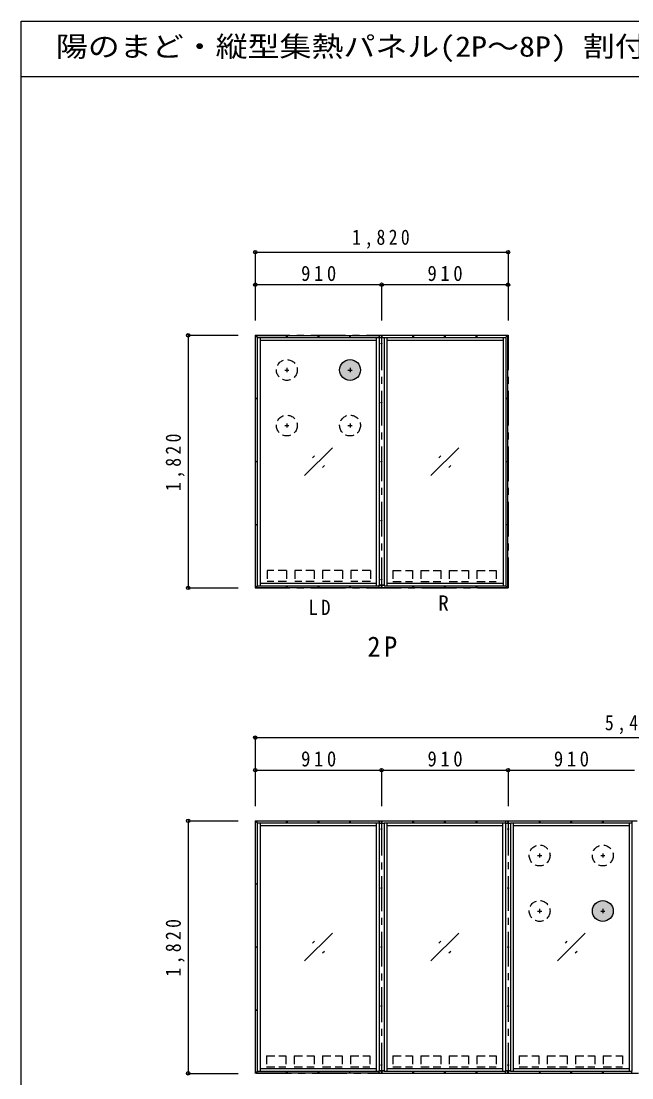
# Model space of a CAD drawing. Units: millimetres on the paper. Extents: x -176 to 228, y -133 to 148.
# Drawn here: x -176.4 to -88.4, y -4 to 148.3 of the extents above; entities that cross this region are included whole.
import ezdxf
from ezdxf.enums import TextEntityAlignment as Align

# ---------------------------------------------------------------- set-up
doc = ezdxf.new("R2010")
doc.units = ezdxf.units.MM
doc.header["$PDMODE"] = 32
doc.header["$PDSIZE"] = 0.5
doc.linetypes.add('CHAIN1', pattern=[8, 5, -1, 1, -1])
doc.linetypes.add('DASHED1', pattern=[1.8, 1.2, -0.6])
doc.layers.add('F-0', color=7, linetype='Continuous')
doc.styles.add('ＭＳ ゴシック', font='')
doc.styles.get('ＭＳ ゴシック').set_extended_font_data('MS Gothic')

msp = doc.modelspace()

# ---------------------------------------------------------------- hatches: boundary and pattern name
at = {"layer": 'F-0'}
for color, points in [(256, [(-127.499, 98.012, 1), (-130.499, 98.012, 1)]), (30, [(-127.499, 98.012, 1), (-130.499, 98.012, 1)]), (256, [(-91.099, 20.045, 1), (-94.099, 20.045, 1)]), (30, [(-91.099, 20.045, 1), (-94.099, 20.045, 1)])]:
    msp.add_hatch(color=color, dxfattribs=at).paths.add_polyline_path(points)

# ---------------------------------------------------------------- linework, layer by layer
at = {"layer": 'F-0', "color": 5}
msp.add_line((-176.359, 140.294), (227.641, 140.294), dxfattribs=at)
at = {"layer": 'F-0', "color": 4}
for p, q in [((-142.649, 114.996), (-106.249, 114.996)), ((-142.649, 114.996), (-142.649, 105.141)), ((-106.249, 114.996), (-106.249, 105.141)), ((-124.449, 110.313), (-142.649, 110.313)), ((-142.649, 110.313), (-142.649, 105.141)), ((-106.249, 110.313), (-124.449, 110.313)), ((-124.449, 110.313), (-124.449, 105.141)), ((-106.249, 110.313), (-106.249, 105.141)), ((-152.301, 103.012), (-152.301, 66.612)), ((-152.301, 103.012), (-145.123, 103.012)), ((-142.529, 102.992), (-142.629, 102.892)), ((-142.629, 66.732), (-142.629, 102.892)), ((-142.529, 102.992), (-124.929, 102.992)), ((-124.929, 102.992), (-124.829, 102.892)), ((-124.829, 102.892), (-124.829, 102.632)), ((-124.709, 102.992), (-124.809, 102.892)), ((-124.809, 102.892), (-124.809, 102.632)), ((-106.369, 102.992), (-124.709, 102.992)), ((-106.369, 102.992), (-106.269, 102.892)), ((-106.269, 66.732), (-106.269, 102.892)), ((-135.549, 82.812), (-131.549, 86.812)), ((-117.349, 82.812), (-113.349, 86.812)), ((-134.397, 85.378), (-134.115, 85.661)), ((-116.197, 85.378), (-115.915, 85.661)), ((-132.983, 83.964), (-132.7, 84.247)), ((-114.783, 83.964), (-114.5, 84.247)), ((-152.301, 66.612), (-145.123, 66.612)), ((-142.629, 66.732), (-142.529, 66.632)), ((-124.929, 66.632), (-142.529, 66.632)), ((-124.929, 66.632), (-124.829, 66.732)), ((-124.829, 66.732), (-124.829, 66.992)), ((-124.809, 66.732), (-124.809, 66.992)), ((-124.809, 66.732), (-124.709, 66.632)), ((-106.369, 66.632), (-124.709, 66.632)), ((-106.369, 66.632), (-106.269, 66.732)), ((-142.649, 45.028), (-142.649, 35.174)), ((-142.649, 45.028), (-142.649, 35.174)), ((-142.649, 45.028), (-33.449, 45.028)), ((-142.649, 45.028), (-142.649, 35.174)), ((-142.649, 40.345), (-124.449, 40.345)), ((-142.649, 40.345), (-142.649, 35.174)), ((-124.449, 40.345), (-124.449, 35.174)), ((-124.449, 40.345), (-106.249, 40.345)), ((-106.249, 40.345), (-106.249, 35.174)), ((-106.249, 40.345), (-88.049, 40.345)), ((-152.301, 33.045), (-152.301, -3.355)), ((-152.301, 33.045), (-145.123, 33.045)), ((-142.529, 33.025), (-142.629, 32.925)), ((-142.629, -3.235), (-142.629, 32.925)), ((-142.529, 33.025), (-124.929, 33.025)), ((-124.929, 33.025), (-124.829, 32.925)), ((-124.829, 32.925), (-124.829, 32.665)), ((-124.709, 33.025), (-124.809, 32.925)), ((-124.809, 32.925), (-124.809, 32.665)), ((-124.709, 33.025), (-106.729, 33.025)), ((-106.729, 33.025), (-106.629, 32.925)), ((-106.629, 32.925), (-106.629, 32.665)), ((-106.509, 33.025), (-106.609, 32.925)), ((-106.609, 32.925), (-106.609, 32.665)), ((-106.509, 33.025), (-88.529, 33.025)), ((-88.529, 33.025), (-88.429, 32.925)), ((-88.429, 32.925), (-88.429, 32.665)), ((-135.549, 12.845), (-131.549, 16.845)), ((-117.349, 12.845), (-113.349, 16.845)), ((-99.149, 12.845), (-95.149, 16.845)), ((-134.397, 15.41), (-134.115, 15.693)), ((-116.197, 15.41), (-115.915, 15.693)), ((-97.997, 15.41), (-97.715, 15.693)), ((-132.983, 13.996), (-132.7, 14.279)), ((-114.783, 13.996), (-114.5, 14.279)), ((-96.583, 13.996), (-96.3, 14.279)), ((-124.829, -3.235), (-124.829, -2.975)), ((-124.809, -3.235), (-124.809, -2.975)), ((-106.629, -3.235), (-106.629, -2.975)), ((-106.609, -3.235), (-106.609, -2.975)), ((-88.429, -3.235), (-88.429, -2.975)), ((-152.301, -3.355), (-145.123, -3.355)), ((-142.629, -3.235), (-142.529, -3.335)), ((-124.929, -3.335), (-142.529, -3.335)), ((-124.929, -3.335), (-124.829, -3.235)), ((-124.809, -3.235), (-124.709, -3.335)), ((-124.709, -3.335), (-106.729, -3.335)), ((-106.729, -3.335), (-106.629, -3.235)), ((-106.609, -3.235), (-106.509, -3.335)), ((-106.509, -3.335), (-88.529, -3.335)), ((-88.529, -3.335), (-88.429, -3.235))]:
    msp.add_line(p, q, dxfattribs=at)
at = {"layer": 'F-0', "color": 3, "linetype": 'CHAIN1'}
for p, q in [((-142.649, 103.012), (-124.449, 103.012)), ((-124.449, 103.012), (-124.449, 66.612)), ((-124.449, 103.012), (-106.249, 103.012)), ((-106.249, 103.012), (-106.249, 66.612)), ((-142.649, 33.045), (-142.649, -3.355)), ((-124.449, 33.045), (-124.449, -3.355)), ((-106.249, 33.065), (-106.249, -3.355))]:
    msp.add_line(p, q, dxfattribs=at)
at = {"layer": 'F-0'}
for p, q in [((-142.349, 102.712), (-142.349, 66.912)), ((-142.349, 102.712), (-124.829, 102.712)), ((-141.949, 102.712), (-141.949, 66.912)), ((-141.949, 102.312), (-125.229, 102.312)), ((-125.229, 102.712), (-125.229, 66.912)), ((-124.829, 102.712), (-124.829, 66.912)), ((-124.809, 102.632), (-124.809, 66.992)), ((-124.089, 102.632), (-124.809, 102.632)), ((-124.089, 102.712), (-124.089, 66.912)), ((-124.089, 102.712), (-106.549, 102.712)), ((-123.689, 102.712), (-123.689, 66.912)), ((-123.689, 102.312), (-106.949, 102.312)), ((-106.949, 102.712), (-106.949, 66.912)), ((-106.549, 102.712), (-106.549, 66.912)), ((-141.949, 67.312), (-125.229, 67.312)), ((-123.689, 67.312), (-106.949, 67.312)), ((-142.349, 66.912), (-124.829, 66.912)), ((-124.089, 66.912), (-106.549, 66.912)), ((-142.349, 32.745), (-142.349, -3.055)), ((-142.349, 32.745), (-124.829, 32.745)), ((-141.949, 32.745), (-141.949, -3.055)), ((-141.949, 32.345), (-125.229, 32.345)), ((-125.229, 32.745), (-125.229, -3.055)), ((-124.829, 32.745), (-124.829, -3.055)), ((-124.829, 32.655), (-124.809, 32.655)), ((-124.809, 32.665), (-124.809, -2.975)), ((-124.089, 32.665), (-124.809, 32.665)), ((-124.089, 32.745), (-124.089, -3.055)), ((-124.089, 32.745), (-106.629, 32.745)), ((-123.689, 32.745), (-123.689, -3.055)), ((-123.689, 32.345), (-107.029, 32.345)), ((-107.029, 32.745), (-107.029, -3.055)), ((-106.629, 32.745), (-106.629, -3.055)), ((-106.629, 32.655), (-106.609, 32.655)), ((-106.609, 32.665), (-106.609, -2.975)), ((-105.889, 32.665), (-106.609, 32.665)), ((-105.889, 32.745), (-105.889, -3.055)), ((-105.889, 32.745), (-88.429, 32.745)), ((-105.489, 32.745), (-105.489, -3.055)), ((-105.489, 32.345), (-88.829, 32.345)), ((-88.829, 32.745), (-88.829, -3.055)), ((-88.429, 32.745), (-88.429, -3.055)), ((-88.429, 32.655), (-88.409, 32.655)), ((-141.949, -2.655), (-125.229, -2.655)), ((-124.829, -2.965), (-124.809, -2.965)), ((-123.689, -2.655), (-107.029, -2.655)), ((-106.629, -2.965), (-106.609, -2.965)), ((-105.489, -2.655), (-88.829, -2.655)), ((-88.429, -2.965), (-88.409, -2.965)), ((-142.349, -3.055), (-124.829, -3.055)), ((-124.089, -3.055), (-106.629, -3.055)), ((-105.889, -3.055), (-88.429, -3.055))]:
    msp.add_line(p, q, dxfattribs=at)
at = {"layer": 'F-0', "color": 4, "linetype": 'CHAIN1'}
for p, q in [((-138.399, 98.012), (-137.799, 98.012)), ((-138.099, 98.312), (-138.099, 97.712)), ((-129.299, 98.012), (-128.699, 98.012)), ((-128.999, 98.312), (-128.999, 97.712)), ((-138.399, 90.012), (-137.799, 90.012)), ((-138.099, 90.312), (-138.099, 89.712)), ((-129.299, 90.012), (-128.699, 90.012)), ((-128.999, 90.312), (-128.999, 89.712)), ((-101.999, 28.045), (-101.399, 28.045)), ((-101.699, 28.345), (-101.699, 27.745)), ((-92.899, 28.045), (-92.299, 28.045)), ((-92.599, 28.345), (-92.599, 27.745)), ((-101.999, 20.045), (-101.399, 20.045)), ((-101.699, 20.345), (-101.699, 19.745)), ((-92.899, 20.045), (-92.299, 20.045)), ((-92.599, 20.345), (-92.599, 19.745))]:
    msp.add_line(p, q, dxfattribs=at)
at = {"layer": 'F-0', "linetype": 'DASHED1'}
for p, q in [((-138.149, 69.132), (-138.149, 67.532)), ((-136.949, 69.132), (-136.949, 67.532)), ((-134.149, 69.132), (-136.949, 69.132)), ((-134.149, 69.132), (-134.149, 67.532)), ((-132.949, 69.132), (-132.949, 67.532)), ((-130.069, 69.132), (-132.949, 69.132)), ((-128.869, 69.132), (-128.869, 67.532)), ((-126.069, 69.132), (-128.869, 69.132)), ((-122.829, 69.132), (-120.029, 69.132)), ((-120.029, 69.132), (-120.029, 67.532)), ((-118.829, 69.132), (-115.949, 69.132)), ((-115.949, 69.132), (-115.949, 67.532)), ((-114.749, 69.132), (-114.749, 67.532)), ((-114.749, 69.132), (-111.949, 69.132)), ((-111.949, 69.132), (-111.949, 67.532)), ((-110.749, 69.132), (-110.749, 67.532)), ((-138.149, 67.532), (-140.949, 67.532)), ((-134.149, 67.532), (-136.949, 67.532)), ((-114.749, 67.532), (-111.949, 67.532)), ((-110.749, 67.532), (-107.949, 67.532)), ((-141.029, -0.835), (-138.229, -0.835)), ((-138.229, -0.835), (-138.229, -2.435)), ((-137.029, -0.835), (-134.149, -0.835)), ((-134.149, -0.835), (-134.149, -2.435)), ((-132.949, -0.835), (-132.949, -2.435)), ((-132.949, -0.835), (-130.149, -0.835)), ((-130.149, -0.835), (-130.149, -2.435)), ((-128.949, -0.835), (-128.949, -2.435)), ((-122.829, -0.835), (-120.029, -0.835)), ((-120.029, -0.835), (-120.029, -2.435)), ((-118.829, -0.835), (-115.949, -0.835)), ((-115.949, -0.835), (-115.949, -2.435)), ((-114.749, -0.835), (-114.749, -2.435)), ((-114.749, -0.835), (-111.949, -0.835)), ((-111.949, -0.835), (-111.949, -2.435)), ((-110.749, -0.835), (-110.749, -2.435)), ((-104.629, -0.835), (-101.829, -0.835)), ((-101.829, -0.835), (-101.829, -2.435)), ((-100.629, -0.835), (-97.749, -0.835)), ((-97.749, -0.835), (-97.749, -2.435)), ((-96.549, -0.835), (-96.549, -2.435)), ((-96.549, -0.835), (-93.749, -0.835)), ((-93.749, -0.835), (-93.749, -2.435)), ((-92.549, -0.835), (-92.549, -2.435)), ((-132.949, -2.435), (-130.149, -2.435)), ((-128.949, -2.435), (-126.149, -2.435)), ((-114.749, -2.435), (-111.949, -2.435)), ((-110.749, -2.435), (-107.949, -2.435)), ((-96.549, -2.435), (-93.749, -2.435)), ((-92.549, -2.435), (-89.749, -2.435))]:
    msp.add_line(p, q, dxfattribs=at)
at = {"layer": 'F-0', "color": 5}
msp.add_lwpolyline([(-176.359, -132.706), (-176.359, 148.294), (227.641, 148.294)], dxfattribs=at)
at = {"layer": 'F-0', "color": 3, "linetype": 'CHAIN1'}
for points in [[(-142.649, 103.012), (-142.649, 66.612), (-106.249, 66.612)], [(-142.649, 33.045), (-33.449, 33.045), (-33.449, -3.355), (-142.649, -3.355)]]:
    msp.add_lwpolyline(points, dxfattribs=at)
at = {"layer": 'F-0', "linetype": 'DASHED1'}
for points in [[(-138.149, 69.132), (-140.949, 69.132), (-140.949, 67.532)], [(-130.069, 69.132), (-130.069, 67.532), (-132.949, 67.532)], [(-126.069, 69.132), (-126.069, 67.532), (-128.869, 67.532)], [(-122.829, 69.132), (-122.829, 67.532), (-120.029, 67.532)], [(-118.829, 69.132), (-118.829, 67.532), (-115.949, 67.532)], [(-110.749, 69.132), (-107.949, 69.132), (-107.949, 67.532)], [(-141.029, -0.835), (-141.029, -2.435), (-138.229, -2.435)], [(-137.029, -0.835), (-137.029, -2.435), (-134.149, -2.435)], [(-128.949, -0.835), (-126.149, -0.835), (-126.149, -2.435)], [(-122.829, -0.835), (-122.829, -2.435), (-120.029, -2.435)], [(-118.829, -0.835), (-118.829, -2.435), (-115.949, -2.435)], [(-110.749, -0.835), (-107.949, -0.835), (-107.949, -2.435)], [(-104.629, -0.835), (-104.629, -2.435), (-101.829, -2.435)], [(-100.629, -0.835), (-100.629, -2.435), (-97.749, -2.435)], [(-92.549, -0.835), (-89.749, -0.835), (-89.749, -2.435)]]:
    msp.add_lwpolyline(points, dxfattribs=at)
at = {"layer": 'F-0'}
for points in [[(-124.679, 66.992), (-124.089, 66.992), (-124.809, 66.992)], [(-124.679, -2.975), (-124.089, -2.975), (-124.809, -2.975)], [(-106.479, -2.975), (-105.889, -2.975), (-106.609, -2.975)]]:
    msp.add_lwpolyline(points, close=True, dxfattribs=at)
at = {"layer": 'F-0', "color": 4}
for centre in [(-142.469, 102.832), (-138.099, 102.832), (-133.549, 102.832), (-128.999, 102.832), (-124.449, 102.832), (-119.899, 102.832), (-115.349, 102.832), (-110.799, 102.832), (-106.429, 102.832), (-142.469, 93.912), (-106.429, 93.912), (-142.469, 84.812), (-106.429, 84.812), (-142.469, 75.712), (-106.429, 75.712), (-142.469, 66.792), (-138.099, 66.792), (-133.549, 66.792), (-128.999, 66.792), (-124.449, 66.792), (-119.899, 66.792), (-115.349, 66.792), (-110.799, 66.792), (-106.429, 66.792), (-142.469, 32.865), (-138.099, 32.865), (-133.549, 32.865), (-128.999, 32.865), (-124.449, 32.865), (-119.899, 32.865), (-115.349, 32.865), (-110.799, 32.865), (-106.249, 32.865), (-101.699, 32.865), (-97.149, 32.865), (-92.599, 32.865), (-142.469, 23.945), (-142.469, 14.845), (-142.469, 5.745), (-142.469, -3.175), (-138.099, -3.175), (-133.549, -3.175), (-128.999, -3.175), (-124.449, -3.175), (-119.899, -3.175), (-115.349, -3.175), (-110.799, -3.175), (-106.249, -3.175), (-101.699, -3.175), (-97.149, -3.175), (-92.599, -3.175)]:
    msp.add_circle(centre, 0.05, dxfattribs=at)
at = {"layer": 'F-0'}
for centre, radius in [((-124.449, 101.812), 0.07), ((-128.999, 98.012), 1.5), ((-124.449, 93.312), 0.07), ((-124.449, 84.812), 0.07), ((-124.449, 76.312), 0.07), ((-124.449, 67.812), 0.07), ((-124.449, 31.845), 0.07), ((-106.249, 31.845), 0.07), ((-124.449, 23.345), 0.07), ((-106.249, 23.345), 0.07), ((-92.599, 20.045), 1.5), ((-124.449, 14.845), 0.07), ((-106.249, 14.845), 0.07), ((-124.449, 6.345), 0.07), ((-106.249, 6.345), 0.07), ((-124.449, -2.155), 0.07), ((-106.249, -2.155), 0.07)]:
    msp.add_circle(centre, radius, dxfattribs=at)
at = {"layer": 'F-0', "linetype": 'DASHED1'}
for centre in [(-138.099, 98.012), (-138.099, 90.012), (-128.999, 90.012), (-101.699, 28.045), (-92.599, 28.045), (-101.699, 20.045)]:
    msp.add_circle(centre, 1.5, dxfattribs=at)
at = {"layer": 'F-0', "color": 5}
for p in [(-142.649, 114.996), (-106.249, 114.996), (-142.649, 110.313), (-124.449, 110.313), (-106.249, 110.313), (-152.301, 103.012), (-152.301, 66.612), (-142.649, 45.028), (-142.649, 40.345), (-124.449, 40.345), (-106.249, 40.345), (-152.301, 33.045), (-152.301, -3.355)]:
    msp.add_point(p, dxfattribs=at)

# ---------------------------------------------------------------- texts
at = {"layer": 'F-0', "style": 'ＭＳ ゴシック', "width": 1.15}
msp.add_text('陽のまど・縦型集熱パネル(2P～8P) 割付参考図', height=2.933, dxfattribs=at).set_placement((-171.359, 142.294), align=Align.BOTTOM_LEFT)
at = {"layer": 'F-0', "style": 'ＭＳ ゴシック'}
msp.add_text('R', height=2.199, dxfattribs=at).set_placement((-116.279, 62.672), align=Align.BOTTOM_LEFT)
at = {"layer": 'F-0', "attachment_point": 7, "style": 'ＭＳ ゴシック'}
for s, insert, char_height in [('\\T1.38;\\W0.85;1,820', (-128.699, 115.496), 2.199), ('\\T1.38;\\W0.9;910', (-136.049, 110.813), 2.199), ('\\T1.38;\\W0.9;910', (-117.849, 110.813), 2.199), ('\\T1.36;\\W0.9;LD', (-134.989, 62.698), 2.199), ('\\T1.27;\\W0.95;2P', (-126.499, 56.681), 2.933), ('\\T1.38;\\W0.85;5,460', (-92.299, 45.528), 2.199), ('\\T1.38;\\W0.9;910', (-136.049, 40.845), 2.199), ('\\T1.38;\\W0.9;910', (-117.849, 40.845), 2.199), ('\\T1.38;\\W0.9;910', (-99.649, 40.845), 2.199)]:
    msp.add_mtext(s, dxfattribs=dict(at, insert=insert, char_height=char_height))
at = {"layer": 'F-0', "char_height": 2.199, "attachment_point": 7, "rotation": 90, "style": 'ＭＳ ゴシック'}
for insert in [(-152.801, 80.562), (-152.801, 10.595)]:
    msp.add_mtext('\\T1.38;\\W0.85;1,820', dxfattribs=dict(at, insert=insert))

doc.saveas('drawing.dxf')
